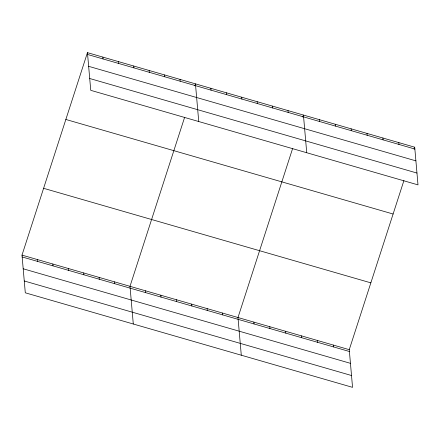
<?xml version="1.0" encoding="UTF-8"?>
<svg xmlns="http://www.w3.org/2000/svg" width="440" height="440" viewBox="0 0 440 440"><rect width="100%" height="100%" fill="white"/><g stroke="black" fill="none" stroke-linecap="round" stroke-linejoin="round"><path stroke-width="0.66" d="M403.904 180.609L349.25 349.668L352.55 387.349L25.295 292.804L22 255.118L87.45 52.652L414.706 147.197L418 184.882L90.75 90.332L87.45 52.652M184.646 117.26L129.993 286.319L133.293 324M194.821 85.778L195.443 83.853L198.743 121.534M292.639 148.462L237.985 317.52L241.285 355.201M302.814 116.98L303.435 115.055L306.735 152.735M414.079 149.127L414.706 147.197M87.615 54.489L414.865 149.034M88.649 66.319L415.899 160.864M89.716 78.502L416.966 173.052M65.852 119.466L393.102 214.016M43.599 188.304L370.849 282.854M22 255.118L349.25 349.668M22.16 256.954L349.415 351.505M23.194 268.785L350.449 363.33M24.261 280.973L351.516 375.518M398.811 142.61L398.97 144.441M382.916 138.017L383.075 139.849M367.021 133.425L367.18 135.262M351.125 128.832L351.285 130.669M335.231 124.24L335.39 126.077M319.336 119.647L319.495 121.484M333.355 345.076L333.52 346.913M317.46 340.483L317.62 342.32M288.007 110.594L288.173 112.431M301.565 335.891L301.725 337.728M272.58 106.139L272.745 107.976M285.67 331.298L285.83 333.135M257.153 101.679L257.318 103.516M269.775 326.706L269.935 328.543M241.725 97.224L241.89 99.061M253.88 322.113L254.04 323.95M226.298 92.769L226.463 94.606M210.87 88.308L211.035 90.145M222.558 313.066L222.717 314.902M207.13 308.605L207.29 310.442M180.015 79.392L180.18 81.23M191.703 304.15L191.862 305.987M164.588 74.938L164.753 76.775M176.275 299.69L176.435 301.527M149.16 70.483L149.325 72.314M160.847 295.235L161.007 297.072M133.733 66.022L133.898 67.859M145.42 290.78L145.58 292.611M118.305 61.567L118.47 63.404M102.878 57.107L103.043 58.944M114.565 281.864L114.725 283.701M99.138 277.404L99.297 279.24M83.71 272.949L83.87 274.786M68.283 268.488L68.442 270.325M52.855 264.033L53.015 265.87M37.428 259.578L37.587 261.415"/></g></svg>
